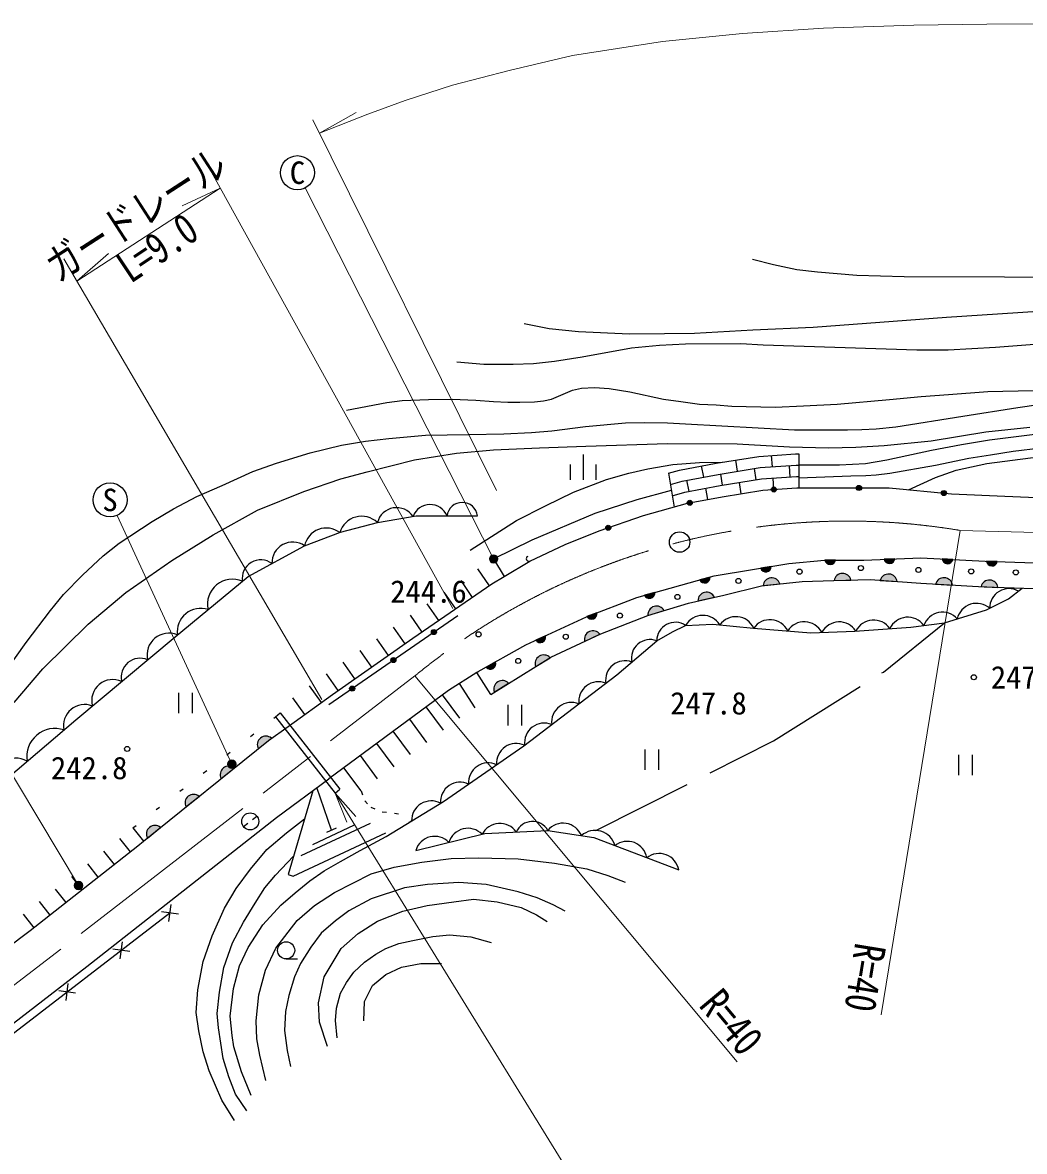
# Model space of a CAD drawing. Units: millimetres, scale not verified. Extents: x 40000 to 680000, y 20000 to 380000.
# Drawn here: x 332206 to 390984, y 267016 to 333277 of the extents above; entities that cross this region are included whole.
import ezdxf
from ezdxf.enums import TextEntityAlignment as Align

# ---------------------------------------------------------------- set-up
doc = ezdxf.new("R2010")
doc.units = ezdxf.units.MM
doc.header["$LTSCALE"] = 1000
for name, pattern in [('CHAIN', [18.5, 12, -1.5, 3.5, -1.5]), ('DASHED', [7.5, 6, -1.5]), ('DOTTED', [1.75, 0.25, -1.5])]:
    doc.linetypes.add(name, pattern=pattern)
for name, color, linetype, lineweight in [('M-BGD', 7, 'Continuous', 25), ('M-BMK', 2, 'CHAIN', 13), ('M-BMK-SRVR', 3, 'Continuous', 25), ('M-STR-HTXT', 7, 'Continuous', 13), ('M-STR-STRC', 7, 'Continuous', 25)]:
    doc.layers.add(name, color=color, linetype=linetype, lineweight=lineweight)
doc.styles.add('ＭＳ ゴシック', font='')
doc.styles.get('ＭＳ ゴシック').set_extended_font_data('MS Gothic')

# ---------------------------------------------------------------- blocks, each defined once
blk = doc.blocks.new('open_arrow')
at = {"color": 0, "linetype": 'Continuous', "lineweight": -2}
blk.add_lwpolyline([(7.5, 1.25), (0, 0), (7.5, -1.25)], dxfattribs=at)

msp = doc.modelspace()

# ---------------------------------------------------------------- hatches: boundary and pattern name
at = {"layer": 'M-BGD'}
for points in [[(376132, 305860, -0.41421), (376271, 306020, -0.41421), (376431, 305881, -1)], [(381128, 305962, -1), (381428, 305962, -1)], [(386115, 305676, -1), (386414, 305648, -1)], [(371200, 305058, -0.41421), (371319, 305233, -0.41421), (371494, 305114, -1)], [(366428, 303571, -1), (366711, 303669, -1)], [(379279, 301725), (379905, 301725, -0.84072)], [(382757, 301774), (383382, 301800, -0.84072)], [(386157, 301796), (386782, 301762, -0.84072)], [(388765, 301655), (389390, 301634, -0.84072)], [(375510, 301246), (376127, 301347, -0.84072)], [(379812, 300529, -0.82183), (380803, 300553)], [(382529, 300537, -0.82183), (383517, 300464)], [(371941, 300563), (372544, 300730, -0.84072)], [(375651, 300226, -0.82183), (376636, 300333)], [(385775, 300314, -0.82183), (386764, 300260)], [(388443, 300171, -0.82183), (389433, 300126)], [(368697, 299661), (369300, 299828, -0.84072)], [(371827, 299327, -0.82183), (372795, 299541)], [(368899, 298471, -0.82183), (369846, 298764)], [(365313, 298413), (365898, 298637, -0.84072)], [(356465, 297586, -1), (356218, 297415, -0.41421), (356256, 297624, -0.41421)], [(365183, 296953, -0.82183), (366081, 297372)], [(362316, 297019), (362883, 297283, -0.84072)], [(353838, 295771, -0.41421), (353876, 295979, -0.41421), (354085, 295941, -1)], [(359954, 295750), (359408, 295444, 0.84072)], [(362310, 295476, -0.82183), (363153, 295998)], [(351418, 294099, -0.41421), (351456, 294308, -0.41421), (351665, 294270, -1)], [(359880, 293972, -0.82183), (360722, 294493)], [(346035, 290652, -0.82183), (346807, 291273)], [(343856, 288897, -0.82183), (344627, 289518)], [(341793, 287235, -0.82183), (342565, 287857)], [(339525, 285409, -0.82183), (340296, 286030)]]:
    msp.add_hatch(color=256, dxfattribs=at).paths.add_polyline_path(points)
at = {"layer": 'M-STR-HTXT'}
for points in [[(359924, 302029, -1), (359765, 301555, -0.41421), (359608, 301871, -0.41421)], [(344572, 289980, -1), (344395, 289512, -0.41421), (344250, 289835, -0.41421)], [(335554, 282867, -1), (335427, 282383, -0.41421), (335249, 282688, -0.41421)]]:
    msp.add_hatch(color=256, dxfattribs=at).paths.add_polyline_path(points)

# ---------------------------------------------------------------- linework, layer by layer
at = {"layer": 'M-BGD'}
for p, q in [((365112, 306429), (365112, 307929)), ((374031, 307595), (374137, 306937)), ((376133, 307865), (376178, 307200)), ((377745, 307962), (377745, 305962)), ((364362, 306429), (364362, 307329)), ((365862, 306429), (365862, 307329)), ((370110, 306828), (370427, 304839)), ((372025, 307249), (372148, 306593)), ((375124, 307095), (375229, 306437)), ((377176, 307268), (377221, 306603)), ((371165, 306408), (371289, 305753)), ((373149, 306778), (373255, 306120)), ((374242, 306278), (374348, 305620)), ((376224, 306535), (376269, 305870)), ((372271, 305938), (372395, 305283)), ((359844, 301792), (360464, 300764)), ((360464, 300764), (361969, 301672)), ((379905, 301725), (379279, 301725)), ((383382, 301800), (382757, 301774)), ((386782, 301762), (386157, 301796)), ((389390, 301634), (388765, 301655)), ((358899, 301206), (359579, 300217)), ((376127, 301347), (375510, 301246)), ((357911, 300526), (358591, 299537)), ((372544, 300730), (371941, 300563)), ((375651, 300226), (376636, 300333)), ((379812, 300529), (380803, 300553)), ((382529, 300537), (383517, 300464)), ((385775, 300314), (386764, 300260)), ((388443, 300171), (389433, 300126)), ((356922, 299846), (357602, 298857)), ((369300, 299828), (368697, 299661)), ((371827, 299327), (372795, 299541)), ((355933, 299166), (356613, 298177)), ((350176, 293241), (357747, 298471)), ((354944, 298486), (355624, 297497)), ((365898, 298637), (365313, 298413)), ((368899, 298471), (369846, 298764)), ((353952, 297798), (354638, 296814)), ((352967, 297112), (353653, 296128)), ((362883, 297283), (362316, 297019)), ((365183, 296953), (366081, 297372)), ((351983, 296426), (352669, 295441)), ((350998, 295739), (351685, 294755)), ((359954, 295750), (359408, 295444)), ((362310, 295476), (363153, 295998)), ((350014, 295053), (350700, 294069)), ((359676, 293846), (358860, 295131)), ((349021, 294343), (349724, 293371)), ((358758, 293052), (357847, 294488)), ((359880, 293972), (360722, 294493)), ((341351, 293933), (341351, 292733)), ((342151, 293933), (342151, 292733)), ((348049, 293639), (348752, 292667)), ((357861, 292453), (356851, 293820)), ((356896, 291740), (355886, 293107)), ((360684, 293226), (360684, 292026)), ((361484, 293226), (361484, 292026)), ((355932, 291026), (354921, 292393)), ((354967, 290313), (353956, 291680)), ((346035, 290652), (346807, 291273)), ((354002, 289600), (352991, 290967)), ((353037, 288886), (352026, 290253)), ((368723, 290611), (368723, 289411)), ((369523, 290611), (369523, 289411)), ((387115, 290304), (387115, 289104)), ((387915, 290304), (387915, 289104)), ((343856, 288897), (344627, 289518)), ((352072, 288173), (351061, 289540)), ((350332, 285881), (349479, 288379)), ((341793, 287235), (342565, 287857)), ((345168, 286081), (345424, 286282)), ((345699, 286498), (345955, 286699)), ((348546, 284387), (352625, 286286)), ((338667, 286002), (339294, 285223)), ((339525, 285409), (340296, 286030)), ((349235, 285039), (351683, 286179)), ((350047, 285748), (350618, 286014)), ((337896, 285389), (338515, 284603)), ((336953, 284647), (337572, 283861)), ((336010, 283904), (336629, 283118)), ((335068, 283162), (335686, 282376)), ((334125, 282419), (334744, 281634)), ((333182, 281677), (333801, 280891)), ((325307, 269065), (340852, 281011)), ((341348, 280946), (340356, 281076)), ((340787, 280515), (340917, 281507)), ((332239, 280934), (332858, 280149)), ((337929, 278319), (338059, 279310)), ((338489, 278749), (337498, 278879)), ((347669, 278319), (348336, 278319)), ((335318, 276312), (334326, 276442)), ((334757, 275881), (334887, 276873))]:
    msp.add_line(p, q, dxfattribs=at)
at = {"layer": 'M-BGD', "linetype": 'DOTTED'}
msp.add_line((338667, 286002), (347047, 292528), dxfattribs=at)
at = {"layer": 'M-BGD', "linetype": 'DASHED'}
for p, q in [((347047, 292528), (347321, 292758)), ((347047, 292528), (350550, 288042)), ((347321, 292758), (350821, 288277)), ((350550, 288042), (350821, 288277))]:
    msp.add_line(p, q, dxfattribs=at)
at = {"layer": 'M-BGD'}
for points in [[(375031, 319380), (376270, 319073), (377628, 318783), (378838, 318655), (381153, 318459), (383920, 318381), (389821, 318350), (395236, 318339), (397924, 318203), (401632, 317941), (405650, 317617), (409612, 317302), (414111, 316926), (416396, 316768), (418217, 316706), (420926, 316737), (424582, 316800), (430305, 316706), (432990, 316643), (435543, 316434), (437646, 316194), (440084, 315723), (442256, 315135)], [(361636, 315614), (363106, 315326), (364823, 315140), (367812, 315010), (369871, 315022), (371637, 315050), (375044, 315242), (378593, 315407), (386405, 315994), (390602, 316261), (393236, 316434), (396076, 316399), (398194, 316308), (400187, 316202), (400880, 316064), (401424, 315847), (401994, 315524), (402494, 315244)], [(357687, 313373), (359269, 313234), (360989, 313218), (362172, 313259), (363423, 313397), (365037, 313666), (367932, 314188), (369568, 314344), (371109, 314425), (374338, 314433), (375655, 314368), (384680, 314064), (386515, 314074), (389283, 314218), (394874, 314658)], [(351204, 310521), (353572, 310978), (354477, 311090), (356012, 311161), (357414, 311181), (358797, 311120), (359828, 311029), (360672, 310998), (361373, 310988), (362237, 311019), (362766, 311069), (363233, 311181), (364463, 311699), (365002, 311811), (365754, 311852), (366620, 311801), (367830, 311608), (369812, 311181), (370823, 311029), (371920, 310887), (372906, 310836), (373821, 310765), (376362, 310694), (378023, 310776), (379995, 310888), (383068, 311162), (384918, 311335), (386534, 311437), (388846, 311620), (391499, 311681)], [(329076, 292212), (332422, 296882), (333850, 298772), (334609, 299700), (335727, 300849), (336931, 301969), (337869, 302718), (339810, 303982), (341067, 304744), (342427, 305450), (343914, 306114), (345710, 306927), (347112, 307423), (349073, 308023), (350908, 308466), (352325, 308709), (353696, 308867), (355836, 309057), (358388, 309099), (360450, 309142), (362074, 309215), (363255, 309310), (365227, 309574), (367582, 309775), (368699, 309806), (370049, 309785), (371093, 309722), (377487, 309374), (379438, 309376), (380613, 309369), (381441, 309399), (382291, 309428), (383444, 309539), (387379, 310168), (390591, 310686), (391818, 310863)], [(331717, 293368), (333387, 295337), (336050, 297966), (338256, 299823), (340960, 301710), (343382, 303210), (345980, 304659), (348699, 305761), (350881, 306505), (352422, 306913), (355201, 307607), (357664, 308000), (359839, 308196), (362528, 308317), (365253, 308409), (370042, 308560), (374135, 308545), (377208, 308379), (379489, 308306), (381088, 308358), (382750, 308443), (385518, 308729), (388726, 309248), (391309, 309534)], [(377745, 307322), (380139, 307310), (381660, 307402), (382910, 307605), (385526, 308171), (387295, 308513), (388930, 308778), (391600, 309125)], [(377745, 306559), (380807, 306666), (381679, 306690), (382288, 306728), (383085, 306829), (385769, 307304), (387721, 307699), (388988, 307897), (390320, 308112), (391945, 308310)], [(384182, 305856), (385761, 306571), (386976, 307003), (388786, 307400), (391332, 307726), (394796, 307995), (399257, 308054), (405770, 308020), (413058, 308171), (420390, 308346), (430557, 308732), (432898, 308673), (434953, 308428), (436507, 308171), (437768, 307820), (439485, 307330), (449781, 303990)], [(358470, 302301), (361192, 304057), (362887, 304910), (364538, 305718), (366468, 306460), (367779, 306831), (368892, 307091), (370365, 307338), (371913, 307464), (373251, 307470)], [(370110, 306828), (370756, 307010), (372902, 307414), (375406, 307815), (377563, 307962), (377745, 307962)], [(370216, 306165), (370909, 306360), (373017, 306757), (375481, 307152), (377586, 307296), (377745, 307296)], [(370321, 305502), (371061, 305710), (373131, 306100), (375557, 306489), (377609, 306629), (377745, 306629)], [(359844, 301792), (362111, 302914), (365809, 304478), (368266, 305290), (370269, 305834)], [(361969, 301672), (364037, 302641), (366041, 303437), (368635, 304335), (371213, 305061), (373246, 305443), (375632, 305826), (377631, 305962), (383042, 305962), (386702, 305621), (389839, 305482), (394010, 305297), (406130, 305082), (416871, 305082), (425344, 305321), (428815, 305524), (434059, 305524), (438590, 304973), (441533, 304458), (443940, 303889)], [(326149, 275095), (324335, 277294), (323343, 279325), (322932, 280703), (325182, 283429), (329612, 287498), (335337, 292352), (341159, 297230), (345445, 300764), (348747, 302566), (350858, 303356), (353023, 303936), (355297, 304323), (358893, 304323)], [(358860, 295131), (358936, 295179), (361726, 296744), (365287, 298403), (368249, 299536), (372780, 300796), (377170, 301519), (379260, 301725), (381566, 301725), (384910, 301864), (388687, 301658), (396243, 301405), (410204, 301133), (429817, 301498), (434457, 301183), (440582, 300592), (451836, 297654), (454128, 296970), (456573, 296392), (466918, 293554), (460472, 291377), (457490, 289951)], [(347780, 291963), (350379, 293845), (355106, 297140), (359736, 300325), (360464, 300764)], [(359676, 293846), (363204, 296030), (366130, 297395), (368883, 298466), (371280, 299207), (373343, 299662), (375559, 300216), (377935, 300474), (379779, 300528), (381927, 300581), (384901, 300362), (388621, 300159), (396203, 299905), (410203, 299633), (429780, 299997), (434334, 299688), (440319, 299110), (451431, 296210), (453740, 295520), (456202, 294939), (464377, 292696)], [(345619, 270290), (345056, 271689), (344593, 273151), (344498, 273822), (344388, 274958), (344590, 276578), (344941, 277903), (345431, 278980), (346307, 280309), (347367, 281474), (348197, 282195), (349061, 282891), (349891, 283480), (350852, 284038), (352005, 284672), (353537, 285495), (356892, 287559), (361608, 290814), (367080, 294994), (369408, 296989), (370332, 297524), (371108, 297894), (372710, 297967), (375088, 297735), (378444, 297465), (381036, 297560), (384322, 297793), (386288, 298048), (388766, 298804), (390054, 299448), (390860, 300084)], [(358860, 295131), (357194, 294074), (350181, 288889)], [(339294, 285223), (346624, 291127), (347780, 291963)], [(312659, 260257), (315246, 261618), (318074, 263553), (319477, 264573), (322437, 267431), (335972, 277869), (347108, 286618), (350183, 288891)], [(344641, 268835), (343903, 270025), (343148, 271752), (342795, 272871), (342549, 274093), (342387, 275171), (342489, 276507), (342807, 278172), (343322, 279670), (344052, 281286), (344729, 282454), (345574, 283593), (346538, 284731), (347699, 285712), (348741, 286531)], [(355274, 284688), (359322, 285668), (363017, 285862), (365726, 285438), (370699, 283535)], [(326149, 275095), (326834, 275612), (332651, 279985), (338972, 284963), (339294, 285223)], [(345363, 269393), (344691, 270373), (344299, 271389), (343973, 272472), (343833, 273378), (343693, 274273), (343630, 275107), (343762, 276356), (344015, 277806), (344515, 279261), (345165, 280473), (345856, 281583), (346418, 282479), (347046, 283229), (348095, 284343)], [(346474, 271182), (346127, 272669), (345953, 273628), (345911, 274688), (346066, 276208), (346466, 277651), (347055, 278940), (348311, 280565), (349332, 281443), (350497, 282220), (352666, 283304), (354012, 283710), (355639, 284000), (357346, 284217), (358975, 284251), (361282, 284188), (363414, 283933), (365306, 283594), (366550, 283213), (367558, 282828)], [(364041, 281116), (363342, 281490), (362390, 281897), (361278, 282260), (359411, 282680), (357810, 282807), (355959, 282675), (354610, 282493), (352655, 281848), (351344, 281143), (350563, 280560), (349714, 279822), (349119, 279001), (348519, 278050), (348167, 277255), (347826, 276161), (347638, 275224), (347580, 274104), (347726, 272939), (347926, 272002)], [(350086, 273175), (349633, 274609), (349576, 275742), (349907, 277257), (350892, 278930), (351904, 279812), (353037, 280526), (354510, 281110), (355942, 281443), (357502, 281661), (358652, 281818), (360047, 281669), (361452, 281329), (362358, 280911), (362977, 280511)], [(350660, 273682), (350556, 274692), (350615, 275431), (350864, 276303), (351210, 276931), (351650, 277533), (352261, 278133), (352927, 278588), (353524, 278919), (354282, 279217), (355094, 279406), (356276, 279624), (357245, 279727), (358512, 279607), (359694, 279288)], [(352222, 274674), (352274, 275813), (352740, 276762), (353525, 277409), (354440, 277832), (355571, 278048), (356779, 278048)]]:
    msp.add_lwpolyline(points, dxfattribs=at)
at = {"layer": 'M-BGD', "linetype": 'DASHED'}
for points in [[(365844, 285856), (376269, 291121), (382708, 295152), (386288, 298048)], [(349230, 288186), (347779, 283272), (348086, 283181), (355028, 286412)]]:
    msp.add_lwpolyline(points, dxfattribs=at)
at = {"layer": 'M-BGD', "linetype": 'DOTTED'}
msp.add_lwpolyline([(352072, 288173), (352277, 287602), (352643, 287222), (353305, 286954), (354020, 286862), (355075, 286765)], dxfattribs=at)
at = {"layer": 'M-BGD'}
for centre, radius in [((376282, 305870), 150), ((381278, 305962), 150), ((386264, 305662), 150), ((371347, 305086), 150), ((366570, 303620), 150), ((377790, 301046), 150), ((381392, 301258), 150), ((384765, 301146), 150), ((387863, 301061), 150), ((390481, 301005), 150), ((374206, 300501), 150), ((370622, 299563), 150), ((367254, 298467), 150), ((356342, 297500), 150), ((358959, 297368), 150), ((364075, 297226), 150), ((353962, 295856), 150), ((361288, 295807), 150), ((388014, 294848), 150), ((351542, 294184), 150), ((338341, 290639), 150), ((345562, 286390), 500), ((347669, 278819), 500)]:
    msp.add_circle(centre, radius, dxfattribs=at)
for centre, radius, start, end in [((354149, 303638), 1165, 34.14121, 165.16968), ((356117, 303911), 1074, 22.55824, 159.24216), ((358001, 304212), 899, 7.09148, 172.90852), ((352102, 302952), 1348, 46.91052, 163.09831), ((350022, 302308), 1300, 52.48766, 168.55647), ((348050, 301571), 1215, 54.96105, 182.26683), ((346185, 300639), 1098, 53.65248, 188.36958), ((361905, 301808), 150, 115.11763, 295.11763), ((379592, 301780), 318, 189.89113, 350.10887), ((383067, 301842), 318, 192.26353, 352.48126), ((386472, 301833), 318, 186.76862, 346.98635), ((389079, 301699), 318, 187.97315, 348.19088), ((375810, 301350), 318, 199.2497, 359.46743), ((380310, 300443), 505, 12.59041, 170.2486), ((383016, 300403), 505, 6.95789, 164.61608), ((344514, 299141), 1461, 66.3899, 192.63893), ((372228, 300699), 318, 205.42442, 5.64215), ((376154, 300182), 505, 17.38454, 175.04273), ((386264, 300190), 505, 8.04839, 165.70658), ((388934, 300051), 505, 8.54132, 166.19951), ((368984, 299797), 318, 205.42442, 5.64215), ((372332, 299339), 505, 23.60513, 181.26333), ((390076, 298924), 1127, 60.43922, 181.41858), ((342653, 297515), 1377, 71.55833, 187.47051), ((369401, 298524), 505, 28.33584, 185.99403), ((388179, 298023), 1165, 48.5612, 167.34467), ((365586, 298576), 318, 210.83149, 11.04922), ((372121, 297317), 1166, 31.60709, 150.33856), ((374052, 297244), 1160, 24.89869, 143.92831), ((376054, 297066), 1160, 25.91711, 144.94673), ((382133, 297047), 1160, 34.53285, 153.56248), ((384140, 297211), 1162, 35.84786, 154.80614), ((386176, 297508), 1159, 41.60804, 160.71558), ((365673, 297074), 505, 36.18011, 193.8383), ((370505, 296978), 1096, 56.623, 179.43508), ((378072, 296942), 1161, 28.07355, 147.06726), ((380118, 296939), 1159, 32.61421, 151.70137), ((340786, 296161), 1277, 66.85183, 192.99585), ((362577, 297201), 318, 214.86246, 15.08019), ((369018, 295967), 1093, 69.08625, 192.09013), ((339100, 294856), 1110, 66.55168, 193.36051), ((359655, 295645), 318, 219.19233, 19.41007), ((362783, 295654), 505, 42.92641, 200.5846), ((367540, 294689), 1126, 68.74274, 189.75482), ((337497, 293480), 1236, 64.95394, 194.95825), ((360352, 294149), 505, 42.92641, 200.5846), ((365993, 293423), 1160, 67.86085, 186.89047), ((335843, 292012), 1237, 68.22164, 191.97573), ((364404, 292209), 1160, 67.86085, 186.89047), ((334102, 290193), 1650, 71.22501, 189.36158), ((362814, 290995), 1160, 67.86085, 186.89047), ((346482, 290886), 505, 50.01696, 207.67515), ((361175, 289804), 1159, 65.14872, 184.27433), ((331850, 288886), 1211, 58.99587, 201.59072), ((344303, 289131), 505, 50.01696, 207.67515), ((359531, 288665), 1160, 65.1023, 184.13192), ((357879, 287542), 1151, 64.55643, 184.10441), ((342240, 287470), 505, 50.01696, 207.67515), ((356188, 286434), 1160, 62.08185, 181.11147), ((360206, 285099), 1172, 34.66852, 153.06954), ((362118, 285352), 1034, 29.5633, 156.44088), ((363914, 285126), 1160, 21.58343, 140.61305), ((339972, 285643), 505, 50.01696, 207.67515), ((358328, 284822), 1160, 44.09691, 163.12653), ((365795, 284647), 1210, 15.21495, 131.54165), ((356384, 284351), 1160, 44.09691, 163.12653), ((367687, 284057), 1160, 9.54973, 128.57935), ((369555, 283343), 1160, 9.54973, 128.57935)]:
    msp.add_arc(centre, radius, start, end, dxfattribs=at)
at = {"layer": 'M-BMK'}
msp.add_line((320995, 268496), (355227, 294931), dxfattribs=at)
msp.add_lwpolyline([(387220, 303466), (409733, 302873), (429657, 303284)], dxfattribs=at)
msp.add_arc((380609, 264016), 40000, 80.48662, 129.38719, dxfattribs=at)
at = {"layer": 'M-BMK-SRVR'}
msp.add_circle((370754, 302783), 600, dxfattribs=at)
at = {"layer": 'M-STR-HTXT'}
for p, q in [((349240, 327574), (360020, 305804)), ((349629, 326788), (351770, 327989)), ((343283, 324500), (357456, 298875)), ((335392, 318108), (343804, 323559)), ((343804, 323559), (341578, 322524)), ((359844, 301792), (348784, 323573)), ((334629, 319411), (349769, 293543)), ((335392, 318108), (337246, 319717)), ((344483, 289746), (337756, 304350)), ((387220, 303466), (382578, 275038)), ((355227, 294931), (374123, 272281)), ((335491, 282625), (328219, 294767))]:
    msp.add_line(p, q, dxfattribs=at)
for points in [[(349629, 326788), (352465, 327893), (354657, 328706), (357426, 329607), (360747, 330465), (364470, 331338), (369756, 332175), (374444, 332640), (379199, 332945), (384502, 333130), (388781, 333189), (396768, 333225), (409818, 332881), (429038, 333277), (450089, 332870), (477927, 331820)], [(350550, 288042), (370430, 255761), (397583, 255761)]]:
    msp.add_lwpolyline(points, dxfattribs=at)
for centre in [(359844, 301792), (344483, 289746), (335491, 282625)]:
    msp.add_circle(centre, 250, dxfattribs=at)
at = {"layer": 'M-STR-STRC'}
for centre in [(348331, 324465), (337337, 305258)]:
    msp.add_circle(centre, 1000, dxfattribs=at)

# ---------------------------------------------------------------- block references
at = {"layer": 'M-STR-HTXT', "xscale": 240, "yscale": 240, "rotation": 301.6}
msp.add_blockref('open_arrow', (350550, 288042), dxfattribs=at)

# ---------------------------------------------------------------- texts
at = {"layer": 'M-BGD', "style": 'ＭＳ ゴシック'}
msp.add_text('244.6', height=1320, dxfattribs=at).set_placement((358267, 298829), align=Align.BOTTOM_RIGHT)
for s, p in [('247.9', (389014, 294848)), ('247.8', (370204, 293324))]:
    msp.add_text(s, height=1320, dxfattribs=at).set_placement(p, align=Align.MIDDLE_LEFT)
msp.add_text('242.8', height=1320, dxfattribs=at).set_placement((338359, 290185), align=Align.TOP_RIGHT)
at = {"layer": 'M-STR-HTXT', "style": 'ＭＳ ゴシック', "width": 0.8}
msp.add_text('ガードレール', height=1833, rotation=32.944, dxfattribs=at).set_placement((339626, 320790), align=Align.BOTTOM_CENTER)
msp.add_text('L=9.0', height=1833, rotation=33.676, dxfattribs=at).set_placement((339598, 320833), align=Align.TOP_CENTER)
msp.add_text('R=40', height=1833, rotation=260.727, dxfattribs=at).set_placement((382232, 275094), align=Align.TOP_RIGHT)
msp.add_text('R=40', height=1833, rotation=309.836, dxfattribs=at).set_placement((373961, 272146), align=Align.BOTTOM_RIGHT)
at = {"layer": 'M-STR-STRC', "style": 'ＭＳ ゴシック'}
for s, p in [('C', (348331, 324465)), ('S', (337337, 305258))]:
    msp.add_text(s, height=1320, dxfattribs=at).set_placement(p, align=Align.MIDDLE_CENTER)

doc.saveas('drawing.dxf')
